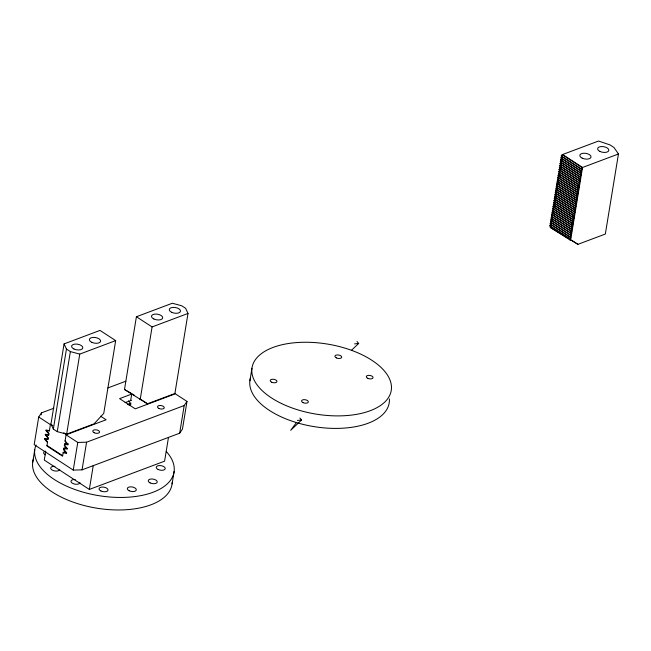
<?xml version="1.0" encoding="UTF-8"?>
<svg xmlns="http://www.w3.org/2000/svg" width="651" height="651" viewBox="0 0 651 651"><rect width="100%" height="100%" fill="white"/><g stroke="black" fill="none" stroke-linecap="round" stroke-linejoin="round"><path stroke-width="0.98" d="M53.83 408.242L41.509 412.864L38.71 416.998L34.178 444.649L73.246 470.087L82.05 469.859L179.668 433.208L182.467 429.074L186.992 401.415L175.298 393.806L135.253 408.844L119.581 398.64L131.681 394.091M32.688 462.356L34.739 449.841M41.184 414.842L41.509 412.864M45.733 451.176L44.276 460.086L89.342 489.43L164.589 461.177L168.479 437.407M115.675 340.611L100.002 330.407L64.075 343.899L50.973 423.947L53.349 429.09L57.264 431.637L66.646 434.152L79.756 354.103L115.675 340.611L103.753 413.385L94.069 423.85L66.158 434.331L63.806 432.801M53.349 429.09L66.451 349.042L64.075 343.899M57.264 431.637L70.373 351.589L66.451 349.042M66.158 434.331L65.019 441.313L68.005 444.877L64.539 444.242L66.394 443.543M73.246 470.087L77.77 442.436L66.076 434.819L106.129 419.781L100.636 416.209M82.05 469.859L86.575 442.208L184.192 405.549L186.992 401.415M89.342 489.43L93.239 465.66M175.379 393.318L147.468 403.799L124.487 389.51L136.409 316.736L172.328 303.252L181.702 305.758L185.625 308.314L188.001 313.457L174.891 393.505M130.037 404.32L130.249 403.018L128.459 400.878M130.729 400.088L131.795 393.595M140.16 399.714L152.082 326.94L188.001 313.457M179.668 433.208L184.192 405.549M172.076 483.945L174.126 471.43M249.894 380.794L251.945 368.279M550.298 227.443L550.461 226.467L549.81 225.799L550.779 224.53L550.128 223.863L551.096 222.585L550.445 221.926L551.413 220.648L550.762 219.981L551.731 218.712L551.08 218.044L552.048 216.767L551.397 216.099L552.365 214.83L551.714 214.163L552.683 212.885L552.032 212.218L553 210.948L552.349 210.281L553.317 209.004L552.675 208.328L553.635 207.067L552.992 206.4L553.96 205.122L553.309 204.455L554.278 203.185L553.627 202.518L554.595 201.24L553.944 200.573L554.912 199.304L554.261 198.636L555.23 197.359L554.579 196.692L555.547 195.422L554.896 194.755L555.864 193.477L555.213 192.818L556.182 191.54L555.531 190.873L556.499 189.596L555.848 188.936L556.817 187.659L556.166 186.992L557.134 185.722L556.483 185.055L557.451 183.777L556.8 183.11L557.769 181.841L557.118 181.173L558.086 179.896L557.435 179.228L558.403 177.959L557.752 177.292L558.721 176.014L558.07 175.347L559.038 174.077L558.387 173.41L559.355 172.133L558.704 171.465L559.673 170.196L559.03 169.529L559.99 168.251L559.347 167.584L560.316 166.314L559.665 165.647L560.633 164.369L559.982 163.702L560.95 162.433L560.299 161.765L561.268 160.488L560.617 159.829L561.585 158.551L560.934 157.884L561.903 156.606L561.252 155.947L562.22 154.669L598.546 141.031L610.036 144.921L613.958 147.468L618.45 153.994L605.34 234.043L577.917 244.337L550.298 227.443L570.618 240.252L582.531 167.478L562.627 154.515L550.705 227.289M570.211 240.398L570.366 239.43L569.723 238.762L549.81 225.799M296.506 422.515L290.696 430.295L301.535 420.033L299.883 418.007M569.723 238.762L570.683 237.493L570.04 236.826L571.008 235.548L570.357 234.881L571.326 233.611L570.675 232.944L571.643 231.666L570.992 230.999L571.96 229.73L571.309 229.062L572.278 227.785L571.627 227.118L572.595 225.848L571.944 225.181L572.913 223.903L572.262 223.244L573.23 221.967L572.587 221.291L573.547 220.022L572.896 219.363L573.865 218.085L573.214 217.418L574.182 216.148L573.531 215.481L574.499 214.203L573.848 213.536L574.817 212.267L574.166 211.599L575.134 210.322L574.483 209.655L575.451 208.385L574.8 207.718L575.769 206.44L575.118 205.773L576.086 204.504L575.435 203.836L576.404 202.559L575.753 201.891L576.721 200.622L576.078 199.955L577.038 198.677L576.395 198.01L577.364 196.74L576.713 196.073L577.681 194.795L577.03 194.128L577.998 192.859L577.347 192.191L578.316 190.914L577.665 190.255L578.633 188.977L577.982 188.31L578.951 187.04L578.3 186.373L579.268 185.096L578.617 184.428L579.585 183.159L578.934 182.492L579.903 181.214L579.252 180.547L580.22 179.277L579.569 178.61L580.537 177.332L579.886 176.665L580.855 175.396L580.204 174.728L581.172 173.451L580.521 172.784L581.489 171.514L580.838 170.847L581.807 169.569L581.156 168.902L582.124 167.632L618.45 153.994M351.442 350.328L358.668 343.484L357.017 341.458M107.854 387.955L125.855 381.193M550.868 226.32L550.461 226.467L570.772 239.283M125.033 402.684L131.551 400.235M127.344 404.564L131.071 403.164M128.996 405.166L130.859 404.466M68.127 443.656L64.4 445.056L67.387 448.62L63.92 447.986L63.627 449.776L66.614 453.34L63.147 452.705L65.01 452.006M65.702 447.774L63.839 448.474L67.305 449.109L64.319 445.544L64.612 443.754L68.078 444.389L65.092 440.825M66.5 448.238L63.708 449.288L66.695 452.852L63.228 452.217L62.577 456.18L46.905 445.976L47.556 442.013L44.569 438.448L48.036 439.083M354.575 343.874L358.668 343.484M297.442 420.424L301.535 420.033M77.77 442.436L86.575 442.208M49.419 430.62L45.952 429.985L48.939 433.55L48.646 435.34L45.179 434.705L48.166 438.269M48.727 434.852L45.261 434.217L48.247 437.781L47.954 439.571L44.488 438.937L47.474 442.501M70.373 351.589L79.756 354.103M551.519 227.744L554.766 229.559M124.487 389.51L130.981 393.139M562.22 154.669L582.124 167.632M561.252 155.947L581.156 168.902M561.903 156.606L581.807 169.569M560.934 157.884L580.838 170.847M561.585 158.551L581.489 171.514M560.617 159.829L580.521 172.784M561.268 160.488L581.172 173.451M560.299 161.765L580.204 174.728M560.95 162.433L580.855 175.396M559.982 163.702L579.886 176.665M560.633 164.369L580.537 177.332M559.665 165.647L579.569 178.61M560.316 166.314L580.22 179.277M559.347 167.584L579.252 180.547M559.99 168.251L579.903 181.214M559.03 169.529L578.934 182.492M559.673 170.196L579.585 183.159M558.704 171.465L578.617 184.428M559.355 172.133L579.268 185.096M558.387 173.41L578.3 186.373M559.038 174.077L578.951 187.04M558.07 175.347L577.982 188.31M558.721 176.014L578.633 188.977M557.752 177.292L577.665 190.255M558.403 177.959L578.316 190.914M557.435 179.228L577.347 192.191M558.086 179.896L577.998 192.859M557.118 181.173L577.03 194.128M557.769 181.841L577.681 194.795M556.8 183.11L576.713 196.073M557.451 183.777L577.364 196.74M556.483 185.055L576.395 198.01M557.134 185.722L577.038 198.677M556.166 186.992L576.078 199.955M556.817 187.659L576.721 200.622M555.848 188.936L575.753 201.891M556.499 189.596L576.404 202.559M555.531 190.873L575.435 203.836M556.182 191.54L576.086 204.504M555.213 192.818L575.118 205.773M555.864 193.477L575.769 206.44M554.896 194.755L574.8 207.718M555.547 195.422L575.451 208.385M554.579 196.692L574.483 209.655M555.23 197.359L575.134 210.322M554.261 198.636L574.166 211.599M554.912 199.304L574.817 212.267M553.944 200.573L573.848 213.536M554.595 201.24L574.499 214.203M553.627 202.518L573.531 215.481M554.278 203.185L574.182 216.148M553.309 204.455L573.214 217.418M553.96 205.122L573.865 218.085M552.992 206.4L572.896 219.363M553.635 207.067L573.547 220.022M552.675 208.328L572.587 221.291M553.317 209.004L573.23 221.967M552.349 210.281L572.262 223.244M553 210.948L572.913 223.903M552.032 212.218L571.944 225.181M552.683 212.885L572.595 225.848M551.714 214.163L571.627 227.118M552.365 214.83L572.278 227.785M551.397 216.099L571.309 229.062M552.048 216.767L571.96 229.73M551.08 218.044L570.992 230.999M551.731 218.712L571.643 231.666M550.762 219.981L570.675 232.944M551.413 220.648L571.326 233.611M550.445 221.926L570.357 234.881M551.096 222.585L571.008 235.548M550.128 223.863L570.04 236.826M550.779 224.53L570.683 237.493M572.115 240.553L577.917 244.337M136.409 316.736L152.082 326.94M132.576 394.107L134.147 395.124M139.631 398.697L141.194 399.722M141.69 400.04L147.468 403.799M52.837 425.656L50.485 424.127L49.338 431.108L45.871 430.474L48.858 434.038M38.71 416.998L50.404 424.615M46.986 445.487L62.659 455.692M389.388 398.933A70.528 35.48 9.3 0 1 315.157 426.804A70.528 35.48 9.3 0 1 250.627 377.547M166.249 451.477A70.528 35.48 9.3 0 1 114.096 497.291A70.528 35.48 9.3 0 1 36.074 444.991M172.214 482.204A70.528 35.48 9.3 0 1 96.291 508.105A70.528 35.48 9.3 0 1 33.421 459.11M59.705 469.452A4.549 2.287 9.3 0 1 55.034 470.99A4.549 2.287 9.3 0 1 50.705 468.175A4.549 2.287 9.3 0 1 54.961 466.36M45.358 454.829A4.549 2.287 9.3 0 1 45.22 451.208M79.992 482.66A4.549 2.287 9.3 0 1 75.321 484.198A4.549 2.287 9.3 0 1 70.992 481.382A4.549 2.287 9.3 0 1 75.247 479.567M171.652 312.309A5.688 2.864 9.3 0 0 180.498 311.268A5.688 2.864 9.3 0 0 172.507 307.427A5.688 2.864 9.3 0 0 171.652 312.309M153.856 318.99A5.688 2.864 9.3 0 0 162.701 317.948A5.688 2.864 9.3 0 0 154.71 314.108A5.688 2.864 9.3 0 0 153.856 318.99M73.962 348.993A5.688 2.864 9.3 0 0 82.807 347.951A5.688 2.864 9.3 0 0 74.816 344.11A5.688 2.864 9.3 0 0 73.962 348.993M91.758 342.312A5.688 2.864 9.3 0 0 100.604 341.27A5.688 2.864 9.3 0 0 92.613 337.43A5.688 2.864 9.3 0 0 91.758 342.312M281.574 403.555A70.528 35.48 9.3 0 0 391.21 390.649A70.528 35.48 9.3 0 0 292.12 343.012A70.528 35.48 9.3 0 0 281.574 403.555M271.662 382.202A3.41 1.717 9.3 0 0 276.96 381.576A3.41 1.717 9.3 0 0 272.167 379.273A3.41 1.717 9.3 0 0 271.662 382.202M336.38 357.895A3.41 1.717 9.3 0 0 341.685 357.277A3.41 1.717 9.3 0 0 336.892 354.966A3.41 1.717 9.3 0 0 336.38 357.895M367.734 378.312A3.41 1.717 9.3 0 0 373.039 377.686A3.41 1.717 9.3 0 0 368.246 375.383A3.41 1.717 9.3 0 0 367.734 378.312M303.008 402.611A3.41 1.717 9.3 0 0 308.314 401.993A3.41 1.717 9.3 0 0 303.521 399.681A3.41 1.717 9.3 0 0 303.008 402.611M100.954 490.992A4.549 2.287 9.3 0 0 108.025 490.162A4.549 2.287 9.3 0 0 101.629 487.086A4.549 2.287 9.3 0 0 100.954 490.992M129.232 490.789A4.549 2.287 9.3 0 0 136.303 489.959A4.549 2.287 9.3 0 0 129.907 486.883A4.549 2.287 9.3 0 0 129.232 490.789M158.16 469.509A4.549 2.287 9.3 0 0 165.232 468.679A4.549 2.287 9.3 0 0 158.844 465.603A4.549 2.287 9.3 0 0 158.16 469.509M150.169 482.928A4.549 2.287 9.3 0 0 157.241 482.09A4.549 2.287 9.3 0 0 150.853 479.022A4.549 2.287 9.3 0 0 150.169 482.928M94.224 432.752A3.41 1.717 9.3 0 0 99.53 432.126A3.41 1.717 9.3 0 0 94.737 429.823A3.41 1.717 9.3 0 0 94.224 432.752M158.95 408.446A3.41 1.717 9.3 0 0 164.255 407.819A3.41 1.717 9.3 0 0 159.462 405.516A3.41 1.717 9.3 0 0 158.95 408.446M599.986 151.463A5.688 2.864 9.3 0 0 608.831 150.422A5.688 2.864 9.3 0 0 600.84 146.581A5.688 2.864 9.3 0 0 599.986 151.463M582.189 158.152A5.688 2.864 9.3 0 0 591.035 157.111A5.688 2.864 9.3 0 0 583.044 153.27A5.688 2.864 9.3 0 0 582.189 158.152"/></g></svg>
